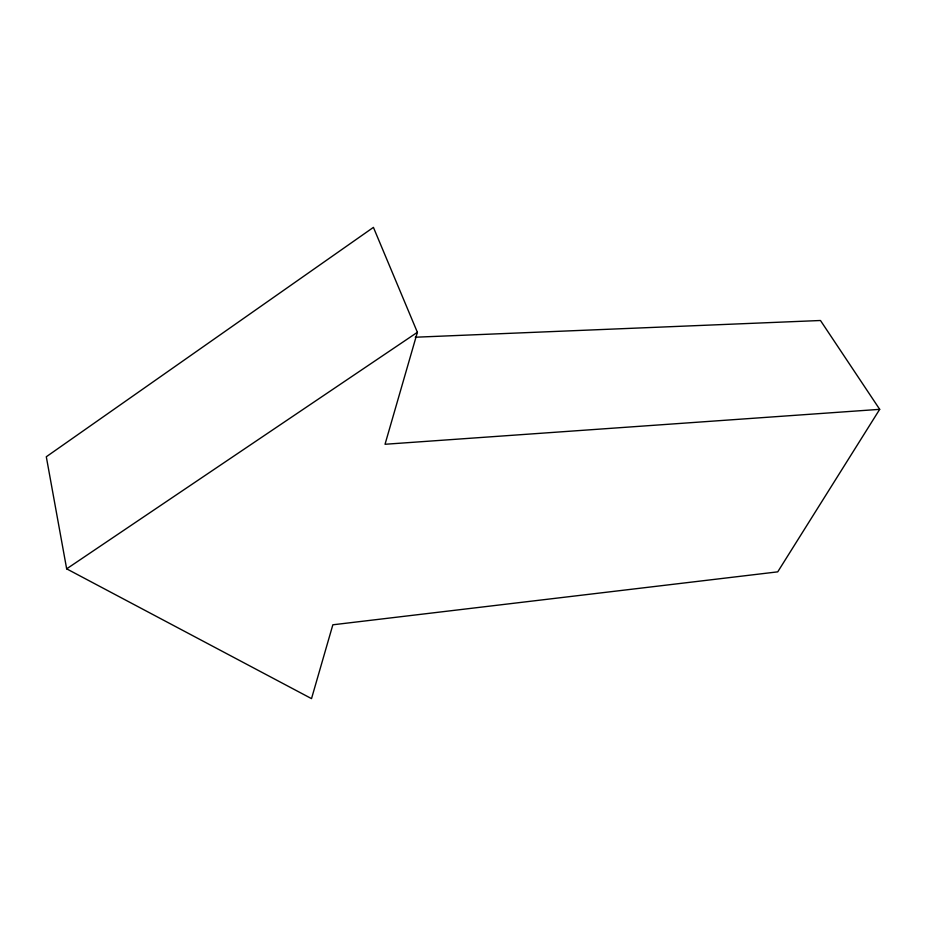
<?xml version="1.0" encoding="UTF-8"?>
<svg xmlns="http://www.w3.org/2000/svg" width="926" height="926" viewBox="0 0 926 926"><rect width="100%" height="100%" fill="white"/><g stroke="black" fill="none" stroke-linecap="round" stroke-linejoin="round"><path stroke-width="1.39" d="M879.7 409.338L777.736 571.851L332.851 624.795L311.518 698.621L66.66 568.842L46.3 456.761L373.421 227.379L417.383 332.307L385.031 444.272L879.7 409.338L820.471 320.5L415.253 337.226M66.66 568.842L417.383 332.307"/></g></svg>
